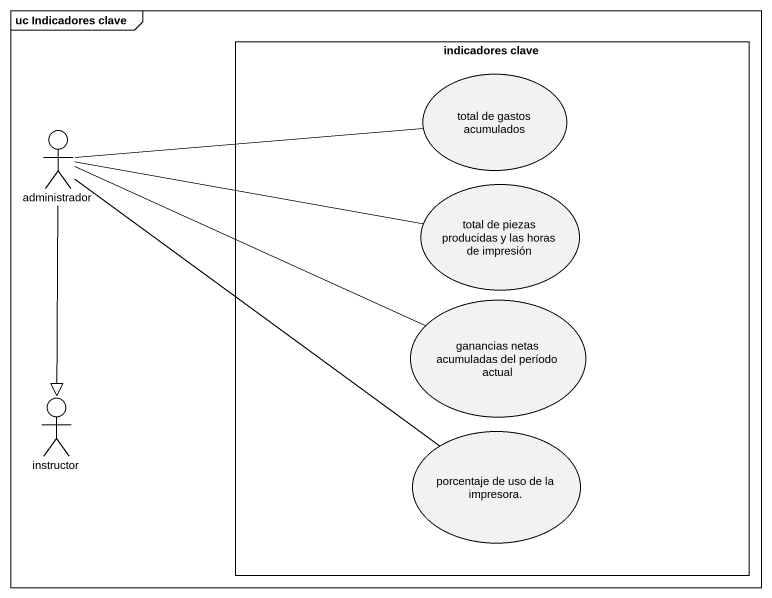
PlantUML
@startuml
mainframe uc Indicadores clave
rectangle "indicadores clave" as indicadores_clave {
  usecase "total de gastos acumulados" as total_de_gastos_acumulados
  usecase "total de piezas producidas y las horas de impresión" as total_de_piezas_producidas
  usecase "ganancias netas acumuladas del período actual" as ganancias_netas_acumuladas
  usecase "porcentaje de uso de la impresora." as porcentaje_de_uso_de_la
}
actor administrador
actor instructor
administrador -right- total_de_gastos_acumulados
administrador -right- total_de_piezas_producidas
administrador -right- ganancias_netas_acumuladas
administrador --|> instructor
administrador -- porcentaje_de_uso_de_la
@enduml
